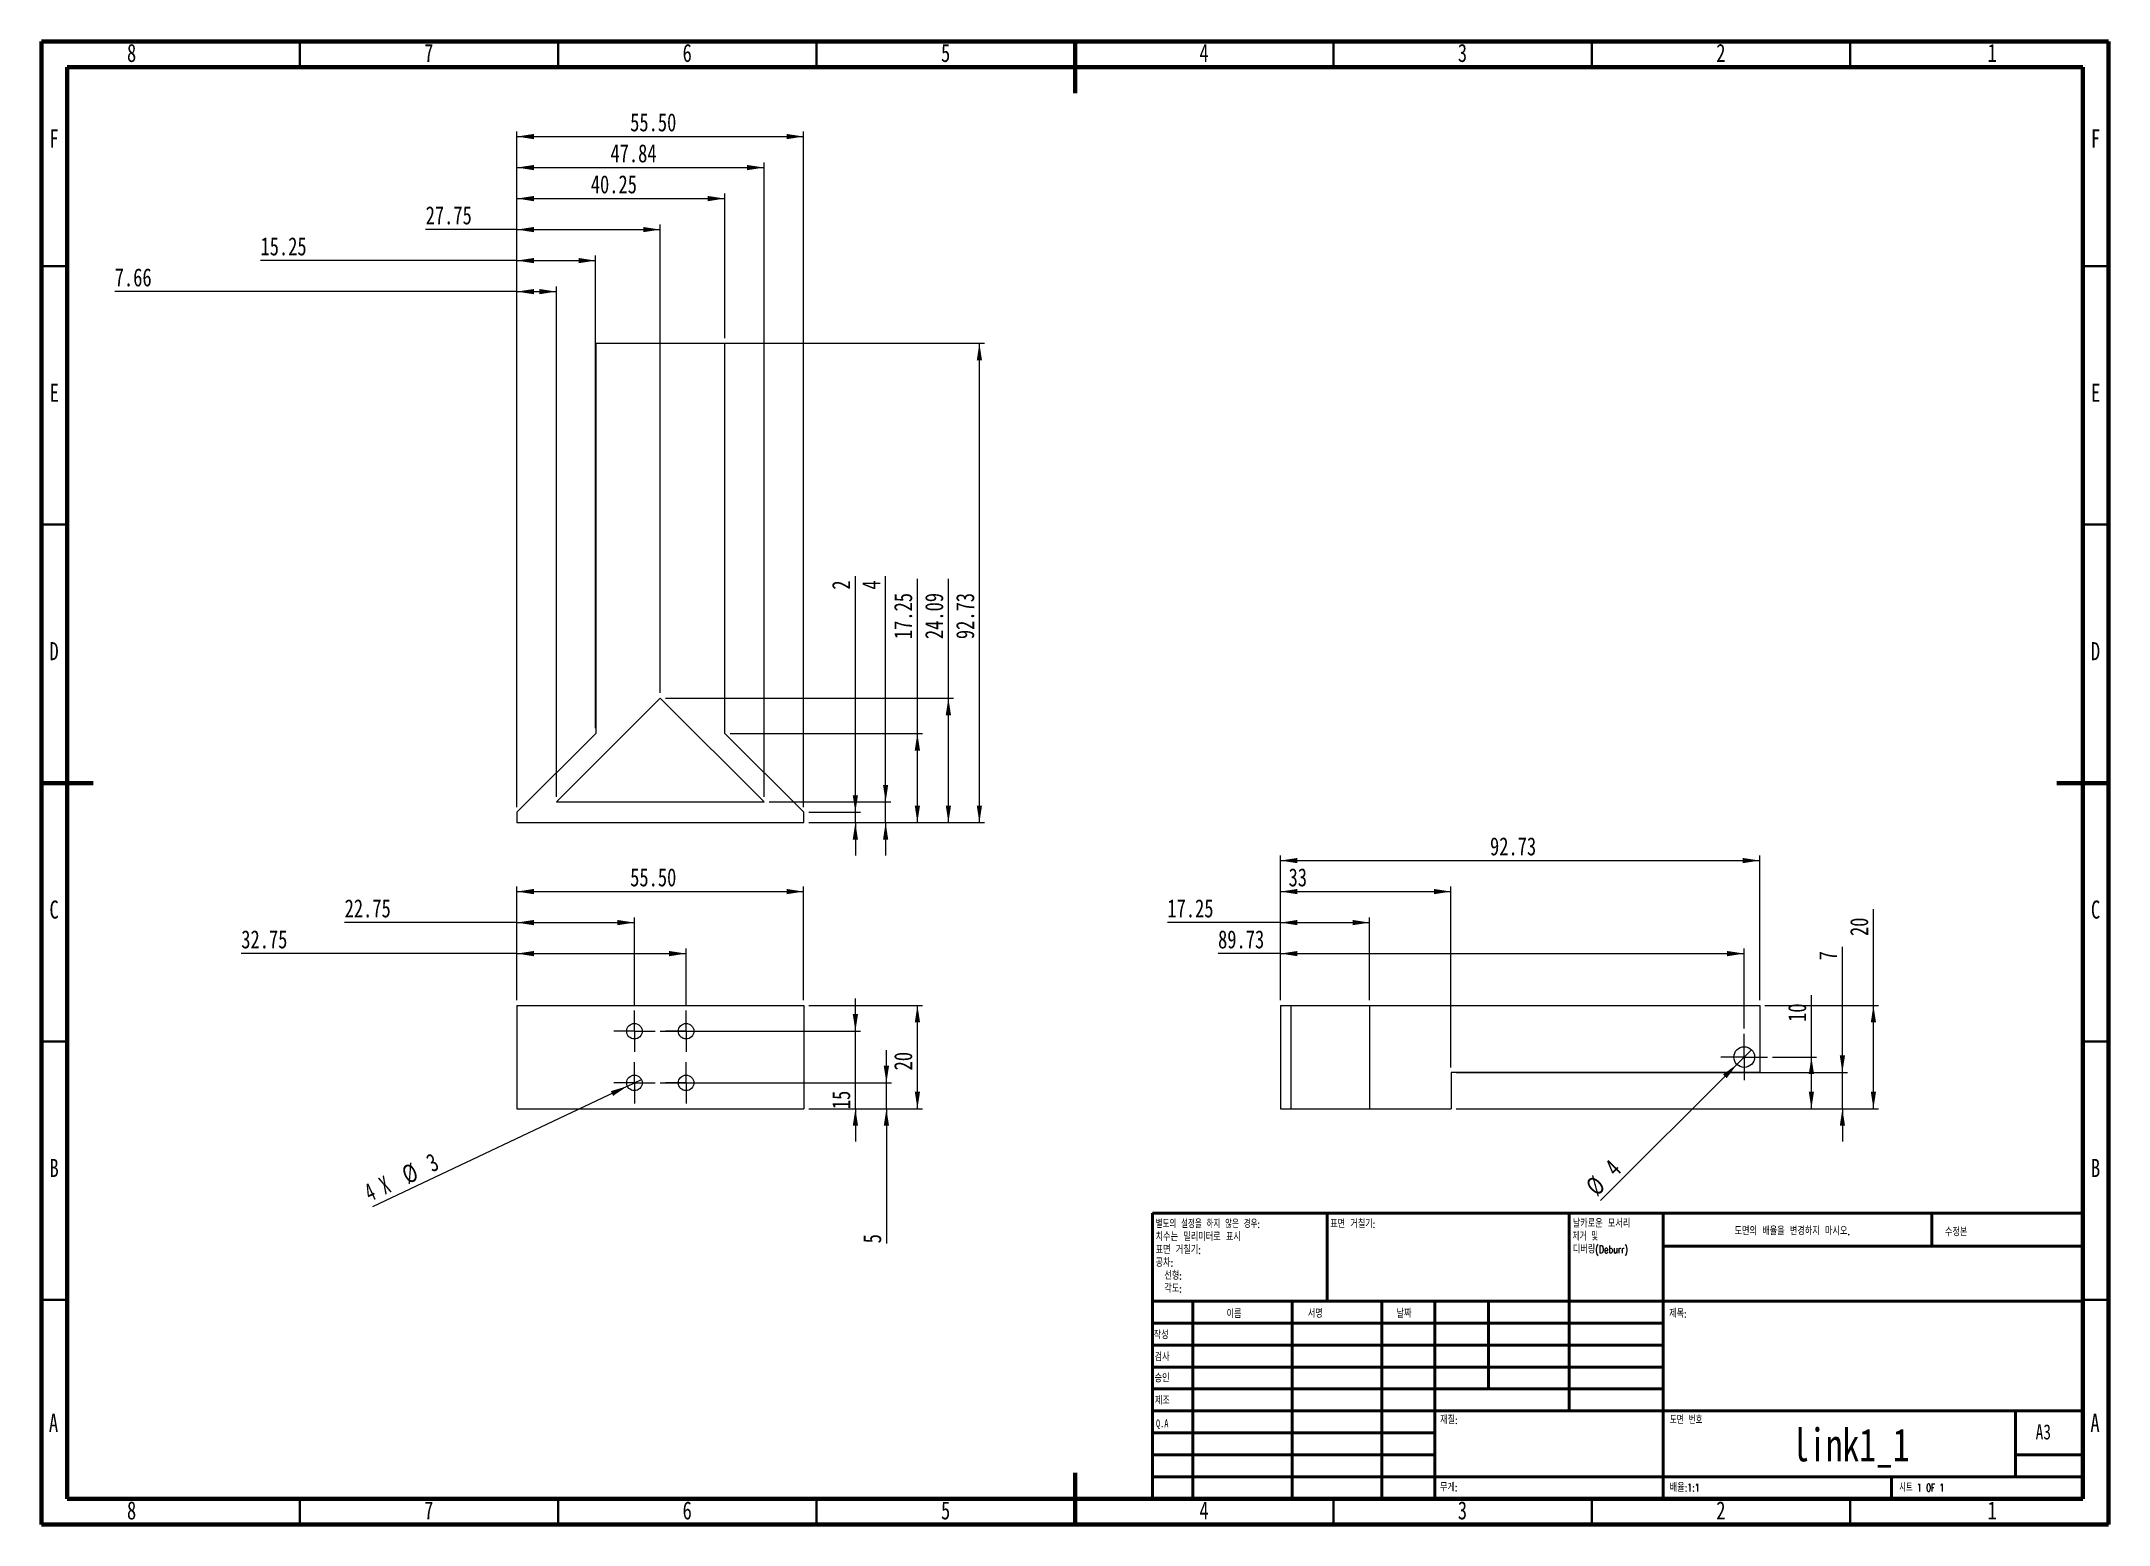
# Model space of a CAD drawing. Header units: millimetres. Extents: x 15 to 415, y 5 to 292.
import ezdxf

# ---------------------------------------------------------------- set-up
doc = ezdxf.new("R2010")
doc.units = ezdxf.units.MM
doc.styles.add('SLDTEXTSTYLE0', font='TXT', dxfattribs={"width": 0.75})
doc.styles.add('SLDTEXTSTYLE1', font='TXT', dxfattribs={"width": 0.75, "bigfont": 'bigfont'})
doc.styles.add('SLDTEXTSTYLE2', font='TXT', dxfattribs={"width": 0.691176, "bigfont": 'bigfont'})
doc.styles.add('SLDTEXTSTYLE3', font='TXT', dxfattribs={"width": 0.6875, "bigfont": 'bigfont'})
doc.styles.add('SLDTEXTSTYLE4', font='TXT', dxfattribs={"width": 0.7, "bigfont": 'bigfont'})
doc.styles.add('SLDTEXTSTYLE5', font='TXT', dxfattribs={"width": 0.666667, "bigfont": 'bigfont'})
doc.styles.add('SLDTEXTSTYLE6', font='TXT', dxfattribs={"width": 0.666667})
doc.dimstyles.new('SLDDIMSTYLE0', dxfattribs={"dimtxt": 3.5, "dimasz": 3.302, "dimexe": 0, "dimexo": 0.0625, "dimgap": 0.875, "dimtad": 1, "dimrnd": 1e-09, "dimzin": 12, "dimdsep": 46, "dimtxsty": 'SLDTEXTSTYLE0', "dimsah": 1, "dimcen": 0.09, "dimadec": 0, "dimazin": 3, "dimtfac": 1, "dimtofl": 0, "dimtmove": 0, "dimatfit": 3, "dimfxl": 1, "dimfrac": 2, "dimtolj": 1, "dimtzin": 12, "dimarcsym": 0})
doc.dimstyles.new('SLDDIMSTYLE1', dxfattribs={"dimtxt": 3.5, "dimasz": 3.302, "dimexe": 0, "dimexo": 0.0625, "dimgap": 0.875, "dimtad": 1, "dimrnd": 1e-09, "dimzin": 4, "dimdsep": 46, "dimtxsty": 'SLDTEXTSTYLE0', "dimsah": 1, "dimcen": 0.09, "dimadec": 0, "dimazin": 1, "dimtfac": 1, "dimtofl": 0, "dimtmove": 0, "dimatfit": 3, "dimfxl": 1, "dimfrac": 2, "dimtolj": 1, "dimtzin": 12, "dimarcsym": 0})
doc.dimstyles.new('SLDDIMSTYLE2', dxfattribs={"dimtxt": 3.5, "dimasz": 3.302, "dimexe": 0, "dimexo": 0.0625, "dimgap": 0.875, "dimtad": 1, "dimrnd": 1e-09, "dimzin": 12, "dimdsep": 46, "dimtxsty": 'SLDTEXTSTYLE0', "dimsah": 1, "dimcen": 0.09, "dimadec": 0, "dimazin": 3, "dimtfac": 1, "dimtmove": 0, "dimatfit": 0, "dimfxl": 1, "dimfrac": 2, "dimtolj": 1, "dimtzin": 12, "dimarcsym": 0})
doc.dimstyles.new('SLDDIMSTYLE3', dxfattribs={"dimtxt": 3.5, "dimasz": 3.302, "dimexe": 0, "dimexo": 0.0625, "dimgap": 0.875, "dimtad": 1, "dimrnd": 1e-09, "dimzin": 12, "dimdsep": 46, "dimtxsty": 'SLDTEXTSTYLE0', "dimblk1": 'NONE', "dimsah": 1, "dimcen": 0, "dimadec": 0, "dimazin": 3, "dimtfac": 1, "dimtmove": 0, "dimatfit": 3, "dimldrblk": 'NONE', "dimfxl": 1, "dimfrac": 2, "dimtolj": 1, "dimtzin": 12, "dimarcsym": 0})

# ---------------------------------------------------------------- blocks, each defined once
blk = doc.blocks.new('SW_NOTE_0')
at = {"color": 0, "linetype": 'Continuous', "lineweight": 0, "char_height": 1.5, "attachment_point": 1}
for s, insert, style in [('별도의 설정을 하지 않은 경우:', (0, 1.93), 'SLDTEXTSTYLE2'), ('표면 거칠기:', (0, -3.07), 'SLDTEXTSTYLE1'), ('치수는 밀리미터로 표시', (0, -0.57), 'SLDTEXTSTYLE1'), ('공차:', (0, -5.57), 'SLDTEXTSTYLE1'), ('선형:', (1.69, -8.07), 'SLDTEXTSTYLE1'), ('각도:', (1.69, -10.57), 'SLDTEXTSTYLE1')]:
    blk.add_mtext(s, dxfattribs=dict(at, insert=insert, style=style))
blk = doc.blocks.new('SW_NOTE_1')
at = {"color": 0, "linetype": 'Continuous', "lineweight": 0, "char_height": 1.5, "attachment_point": 1}
for s, insert, style in [('날카로운 모서리', (0, 1.93), 'SLDTEXTSTYLE1'), ('제거 및', (0, -0.57), 'SLDTEXTSTYLE3'), ('디버링(Deburr)', (0, -3.07), 'SLDTEXTSTYLE1')]:
    blk.add_mtext(s, dxfattribs=dict(at, insert=insert, style=style))
blk = doc.blocks.new('_D')
at = {"color": 7, "linetype": 'Continuous', "lineweight": 0}
for p, q in [((107, 106.48), (107, 116.49)), ((139.75, 105.48), (139.75, 116.49)), ((107, 115.49), (53.68, 115.49)), ((107, 115.49), (139.75, 115.49))]:
    blk.add_line(p, q, dxfattribs=at)
for points in [[(107, 115.49), (110.3, 114.98), (110.3, 116)], [(139.75, 115.49), (136.45, 116), (136.45, 114.98)]]:
    blk.add_solid(points, dxfattribs=at)
at = {"color": 7, "linetype": 'Continuous', "lineweight": 0, "insert": (53.68, 120), "char_height": 3.5, "attachment_point": 1, "style": 'SLDTEXTSTYLE0'}
blk.add_mtext('32.75', dxfattribs=at)
blk = doc.blocks.new('_D_1')
at = {"color": 7, "linetype": 'Continuous', "lineweight": 0}
for p, q in [((107, 121.49), (73.68, 121.49)), ((107, 106.48), (107, 122.49)), ((107, 121.49), (129.75, 121.49)), ((129.75, 105.48), (129.75, 122.49))]:
    blk.add_line(p, q, dxfattribs=at)
for points in [[(107, 121.49), (110.3, 120.98), (110.3, 122)], [(129.75, 121.49), (126.45, 122), (126.45, 120.98)]]:
    blk.add_solid(points, dxfattribs=at)
at = {"color": 7, "linetype": 'Continuous', "lineweight": 0, "insert": (73.68, 126), "char_height": 3.5, "attachment_point": 1, "style": 'SLDTEXTSTYLE0'}
blk.add_mtext('22.75', dxfattribs=at)
blk = doc.blocks.new('_D_2')
at = {"color": 7, "linetype": 'Continuous', "lineweight": 0}
for p, q in [((107, 106.48), (107, 128.49)), ((162.5, 106.48), (162.5, 128.49)), ((107, 127.49), (162.5, 127.49))]:
    blk.add_line(p, q, dxfattribs=at)
for points in [[(107, 127.49), (110.3, 126.98), (110.3, 128)], [(162.5, 127.49), (159.2, 128), (159.2, 126.98)]]:
    blk.add_solid(points, dxfattribs=at)
at = {"color": 7, "linetype": 'Continuous', "lineweight": 0, "insert": (128.93, 132), "char_height": 3.5, "attachment_point": 1, "style": 'SLDTEXTSTYLE0'}
blk.add_mtext('55.50', dxfattribs=at)
blk = doc.blocks.new('_D_3')
at = {"color": 7, "linetype": 'Continuous', "lineweight": 0}
for p, q in [((172.51, 100.48), (172.51, 106.83)), ((134.75, 100.48), (173.51, 100.48)), ((172.51, 85.48), (172.51, 100.48)), ((163.5, 85.48), (173.51, 85.48)), ((172.51, 85.48), (172.51, 79.13))]:
    blk.add_line(p, q, dxfattribs=at)
for points in [[(172.51, 100.48), (173.02, 103.78), (172, 103.78)], [(172.51, 85.48), (172, 82.18), (173.02, 82.18)]]:
    blk.add_solid(points, dxfattribs=at)
at = {"color": 7, "linetype": 'Continuous', "lineweight": 0, "insert": (168, 85.39), "char_height": 3.5, "attachment_point": 1, "rotation": 90, "style": 'SLDTEXTSTYLE0'}
blk.add_mtext('15', dxfattribs=at)
blk = doc.blocks.new('_D_4')
at = {"color": 7, "linetype": 'Continuous', "lineweight": 0}
for p, q in [((178.51, 90.48), (178.51, 96.83)), ((134.75, 90.48), (179.51, 90.48)), ((178.51, 85.48), (178.51, 90.48)), ((163.5, 85.48), (179.51, 85.48)), ((178.51, 85.48), (178.51, 59.43))]:
    blk.add_line(p, q, dxfattribs=at)
for points in [[(178.51, 90.48), (179.02, 93.78), (178, 93.78)], [(178.51, 85.48), (178, 82.18), (179.02, 82.18)]]:
    blk.add_solid(points, dxfattribs=at)
at = {"color": 7, "linetype": 'Continuous', "lineweight": 0, "insert": (174, 59.43), "char_height": 3.5, "attachment_point": 1, "rotation": 90, "style": 'SLDTEXTSTYLE0'}
blk.add_mtext('5', dxfattribs=at)
blk = doc.blocks.new('_D_5')
at = {"color": 7, "linetype": 'Continuous', "lineweight": 0}
for p, q in [((163.5, 105.48), (185.51, 105.48)), ((184.51, 85.48), (184.51, 105.48)), ((163.5, 85.48), (185.51, 85.48))]:
    blk.add_line(p, q, dxfattribs=at)
for points in [[(184.51, 105.48), (184, 102.18), (185.02, 102.18)], [(184.51, 85.48), (185.02, 88.78), (184, 88.78)]]:
    blk.add_solid(points, dxfattribs=at)
at = {"color": 7, "linetype": 'Continuous', "lineweight": 0, "insert": (180, 92.89), "char_height": 3.5, "attachment_point": 1, "rotation": 90, "style": 'SLDTEXTSTYLE0'}
blk.add_mtext('20', dxfattribs=at)
blk = doc.blocks.new('_D_6')
at = {"color": 7, "linetype": 'Continuous', "lineweight": 0}
for q in [(79.05, 66.49), (131.11, 91.12)]:
    blk.add_line((128.4, 89.84), q, dxfattribs=at)
blk.add_solid([(128.4, 89.84), (125.19, 88.88), (125.63, 87.96)], dxfattribs=at)
at = {"color": 7, "linetype": 'Continuous', "lineweight": 0, "char_height": 3.5, "attachment_point": 1, "rotation": 25.3206}
for s, insert, style in [('3', (89.12, 76.3), 'SLDTEXTSTYLE0'), ('4 X', (77.1, 70.61), 'SLDTEXTSTYLE6'), ('%%c', (84.37, 73.99), 'SLDTEXTSTYLE0')]:
    blk.add_mtext(s, dxfattribs=dict(at, insert=insert, style=style))
blk = doc.blocks.new('_NONE')
blk = doc.blocks.new('SW_CENTERMARKSYMBOL_0')
at = {"color": 0, "linetype": 'Continuous', "lineweight": 0}
for p, q in [((0, 2.5), (0, 4)), ((-2.5, 0), (-4, 0)), ((0, 0), (-2.5, 0)), ((0, 0), (0, 2.5)), ((0, 0), (0, -2.5)), ((0, 0), (2.5, 0)), ((2.5, 0), (4, 0)), ((0, -2.5), (0, -4))]:
    blk.add_line(p, q, dxfattribs=at)
blk = doc.blocks.new('SW_CENTERMARKSYMBOL_1')
at = {"color": 0, "linetype": 'Continuous', "lineweight": 0}
for p, q in [((0, 2.5), (0, 4)), ((-2.5, 0), (-4, 0)), ((0, 0), (-2.5, 0)), ((0, 0), (0, 2.5)), ((0, 0), (0, -2.5)), ((0, 0), (2.5, 0)), ((2.5, 0), (4, 0)), ((0, -2.5), (0, -4))]:
    blk.add_line(p, q, dxfattribs=at)
blk = doc.blocks.new('SW_CENTERMARKSYMBOL_2')
at = {"color": 0, "linetype": 'Continuous', "lineweight": 0}
for p, q in [((0, 2.5), (0, 4)), ((-2.5, 0), (-4, 0)), ((0, 0), (-2.5, 0)), ((0, 0), (0, 2.5)), ((0, 0), (0, -2.5)), ((0, 0), (2.5, 0)), ((2.5, 0), (4, 0)), ((0, -2.5), (0, -4))]:
    blk.add_line(p, q, dxfattribs=at)
blk = doc.blocks.new('SW_CENTERMARKSYMBOL_3')
at = {"color": 0, "linetype": 'Continuous', "lineweight": 0}
for p, q in [((0, 2.5), (0, 4)), ((-2.5, 0), (-4, 0)), ((0, 0), (-2.5, 0)), ((0, 0), (0, 2.5)), ((0, 0), (0, -2.5)), ((0, 0), (2.5, 0)), ((2.5, 0), (4, 0)), ((0, -2.5), (0, -4))]:
    blk.add_line(p, q, dxfattribs=at)
blk = doc.blocks.new('_D_7')
at = {"color": 7, "linetype": 'Continuous', "lineweight": 0}
for p, q in [((254.75, 106.48), (254.75, 116.49)), ((344.48, 100.98), (344.48, 116.49)), ((254.75, 115.49), (242.68, 115.49)), ((254.75, 115.49), (344.48, 115.49))]:
    blk.add_line(p, q, dxfattribs=at)
for points in [[(254.75, 115.49), (258.05, 114.98), (258.05, 116)], [(344.48, 115.49), (341.18, 116), (341.18, 114.98)]]:
    blk.add_solid(points, dxfattribs=at)
at = {"color": 7, "linetype": 'Continuous', "lineweight": 0, "insert": (242.68, 120), "char_height": 3.5, "attachment_point": 1, "style": 'SLDTEXTSTYLE0'}
blk.add_mtext('89.73', dxfattribs=at)
blk = doc.blocks.new('_D_8')
at = {"color": 7, "linetype": 'Continuous', "lineweight": 0}
for p, q in [((254.75, 121.49), (232.87, 121.49)), ((254.75, 106.48), (254.75, 122.49)), ((254.75, 121.49), (272, 121.49)), ((272, 106.48), (272, 122.49))]:
    blk.add_line(p, q, dxfattribs=at)
for points in [[(254.75, 121.49), (258.05, 120.98), (258.05, 122)], [(272, 121.49), (268.7, 122), (268.7, 120.98)]]:
    blk.add_solid(points, dxfattribs=at)
at = {"color": 7, "linetype": 'Continuous', "lineweight": 0, "insert": (232.87, 126), "char_height": 3.5, "attachment_point": 1, "style": 'SLDTEXTSTYLE0'}
blk.add_mtext('17.25', dxfattribs=at)
blk = doc.blocks.new('_D_9')
at = {"color": 7, "linetype": 'Continuous', "lineweight": 0}
for p, q in [((254.75, 106.48), (254.75, 128.49)), ((287.75, 93.48), (287.75, 128.49)), ((254.75, 127.49), (287.75, 127.49))]:
    blk.add_line(p, q, dxfattribs=at)
for points in [[(254.75, 127.49), (258.05, 126.98), (258.05, 128)], [(287.75, 127.49), (284.45, 128), (284.45, 126.98)]]:
    blk.add_solid(points, dxfattribs=at)
at = {"color": 7, "linetype": 'Continuous', "lineweight": 0, "insert": (256.32, 132), "char_height": 3.5, "attachment_point": 1, "style": 'SLDTEXTSTYLE0'}
blk.add_mtext('33', dxfattribs=at)
blk = doc.blocks.new('_D_10')
at = {"color": 7, "linetype": 'Continuous', "lineweight": 0}
for p, q in [((254.75, 106.48), (254.75, 134.49)), ((254.75, 133.49), (347.48, 133.49)), ((347.48, 106.48), (347.48, 134.49))]:
    blk.add_line(p, q, dxfattribs=at)
for points in [[(254.75, 133.49), (258.05, 132.98), (258.05, 134)], [(347.48, 133.49), (344.18, 134), (344.18, 132.98)]]:
    blk.add_solid(points, dxfattribs=at)
at = {"color": 7, "linetype": 'Continuous', "lineweight": 0, "insert": (295.3, 138), "char_height": 3.5, "attachment_point": 1, "style": 'SLDTEXTSTYLE0'}
blk.add_mtext('92.73', dxfattribs=at)
blk = doc.blocks.new('_D_11')
at = {"color": 7, "linetype": 'Continuous', "lineweight": 0}
for p, q in [((357.48, 95.48), (357.48, 107.45)), ((349.98, 95.48), (358.48, 95.48)), ((357.48, 85.48), (357.48, 95.48)), ((288.75, 85.48), (358.48, 85.48))]:
    blk.add_line(p, q, dxfattribs=at)
for points in [[(357.48, 95.48), (356.98, 92.18), (357.99, 92.18)], [(357.48, 85.48), (357.99, 88.78), (356.98, 88.78)]]:
    blk.add_solid(points, dxfattribs=at)
at = {"color": 7, "linetype": 'Continuous', "lineweight": 0, "insert": (352.97, 102.28), "char_height": 3.5, "attachment_point": 1, "rotation": 90, "style": 'SLDTEXTSTYLE0'}
blk.add_mtext('10', dxfattribs=at)
blk = doc.blocks.new('_D_12')
at = {"color": 7, "linetype": 'Continuous', "lineweight": 0}
for p, q in [((363.48, 92.48), (363.48, 116.77)), ((288.75, 92.48), (364.48, 92.48)), ((363.48, 85.48), (363.48, 92.48)), ((288.75, 85.48), (364.48, 85.48)), ((363.48, 85.48), (363.48, 79.13))]:
    blk.add_line(p, q, dxfattribs=at)
for points in [[(363.48, 92.48), (363.99, 95.78), (362.98, 95.78)], [(363.48, 85.48), (362.98, 82.18), (363.99, 82.18)]]:
    blk.add_solid(points, dxfattribs=at)
at = {"color": 7, "linetype": 'Continuous', "lineweight": 0, "insert": (358.97, 114.18), "char_height": 3.5, "attachment_point": 1, "rotation": 90, "style": 'SLDTEXTSTYLE0'}
blk.add_mtext('7', dxfattribs=at)
blk = doc.blocks.new('_D_13')
at = {"color": 7, "linetype": 'Continuous', "lineweight": 0}
for p, q in [((369.48, 105.48), (369.48, 124.06)), ((348.48, 105.48), (370.48, 105.48)), ((369.48, 85.48), (369.48, 105.48)), ((288.75, 85.48), (370.48, 85.48))]:
    blk.add_line(p, q, dxfattribs=at)
for points in [[(369.48, 105.48), (368.98, 102.18), (369.99, 102.18)], [(369.48, 85.48), (369.99, 88.78), (368.98, 88.78)]]:
    blk.add_solid(points, dxfattribs=at)
at = {"color": 7, "linetype": 'Continuous', "lineweight": 0, "insert": (364.97, 118.89), "char_height": 3.5, "attachment_point": 1, "rotation": 90, "style": 'SLDTEXTSTYLE0'}
blk.add_mtext('20', dxfattribs=at)
blk = doc.blocks.new('_D_14')
at = {"color": 7, "linetype": 'Continuous', "lineweight": 0}
for q in [(345.9, 96.89), (316.69, 67.69)]:
    blk.add_line((343.07, 94.06), q, dxfattribs=at)
blk.add_solid([(343.07, 94.06), (340.38, 92.09), (341.09, 91.37)], dxfattribs=at)
at = {"color": 7, "linetype": 'Continuous', "lineweight": 0, "char_height": 3.5, "attachment_point": 1, "rotation": 45, "style": 'SLDTEXTSTYLE0'}
for s, insert in [('%%c', (313.51, 70.87)), ('4', (317.2, 74.64))]:
    blk.add_mtext(s, dxfattribs=dict(at, insert=insert))
blk = doc.blocks.new('SW_CENTERMARKSYMBOL_4')
at = {"color": 0, "linetype": 'Continuous', "lineweight": 0}
for p, q in [((0, 2.5), (0, 4.5)), ((-2.5, 0), (-4.5, 0)), ((0, 0), (-2.5, 0)), ((0, 0), (0, 2.5)), ((0, 0), (0, -2.5)), ((0, 0), (2.5, 0)), ((2.5, 0), (4.5, 0)), ((0, -2.5), (0, -4.5))]:
    blk.add_line(p, q, dxfattribs=at)
blk = doc.blocks.new('_D_15')
at = {"color": 7, "linetype": 'Continuous', "lineweight": 0}
for p, q in [((107, 143.83), (107, 244.58)), ((114.66, 145.83), (114.66, 244.58)), ((107, 243.58), (29.2, 243.58)), ((107, 243.58), (114.66, 243.58))]:
    blk.add_line(p, q, dxfattribs=at)
for points in [[(107, 243.58), (110.3, 243.07), (110.3, 244.08)], [(114.66, 243.58), (111.36, 244.08), (111.36, 243.07)]]:
    blk.add_solid(points, dxfattribs=at)
at = {"color": 7, "linetype": 'Continuous', "lineweight": 0, "insert": (29.2, 248.09), "char_height": 3.5, "attachment_point": 1, "style": 'SLDTEXTSTYLE0'}
blk.add_mtext('7.66', dxfattribs=at)
blk = doc.blocks.new('_D_16')
at = {"color": 7, "linetype": 'Continuous', "lineweight": 0}
for p, q in [((107, 249.58), (57.4, 249.58)), ((107, 143.83), (107, 250.58)), ((107, 249.58), (122.25, 249.58)), ((122.25, 159.09), (122.25, 250.58))]:
    blk.add_line(p, q, dxfattribs=at)
for points in [[(107, 249.58), (110.3, 249.07), (110.3, 250.08)], [(122.25, 249.58), (118.95, 250.08), (118.95, 249.07)]]:
    blk.add_solid(points, dxfattribs=at)
at = {"color": 7, "linetype": 'Continuous', "lineweight": 0, "insert": (57.4, 254.09), "char_height": 3.5, "attachment_point": 1, "style": 'SLDTEXTSTYLE0'}
blk.add_mtext('15.25', dxfattribs=at)
blk = doc.blocks.new('_D_17')
at = {"color": 7, "linetype": 'Continuous', "lineweight": 0}
for p, q in [((107, 143.83), (107, 256.58)), ((134.75, 165.93), (134.75, 256.58)), ((107, 255.58), (89.36, 255.58)), ((107, 255.58), (134.75, 255.58))]:
    blk.add_line(p, q, dxfattribs=at)
for points in [[(107, 255.58), (110.3, 255.07), (110.3, 256.08)], [(134.75, 255.58), (131.45, 256.08), (131.45, 255.07)]]:
    blk.add_solid(points, dxfattribs=at)
at = {"color": 7, "linetype": 'Continuous', "lineweight": 0, "insert": (89.36, 260.09), "char_height": 3.5, "attachment_point": 1, "style": 'SLDTEXTSTYLE0'}
blk.add_mtext('27.75', dxfattribs=at)
blk = doc.blocks.new('_D_18')
at = {"color": 7, "linetype": 'Continuous', "lineweight": 0}
for p, q in [((107, 143.83), (107, 262.58)), ((107, 261.58), (147.25, 261.58)), ((147.25, 234.57), (147.25, 262.58))]:
    blk.add_line(p, q, dxfattribs=at)
for points in [[(107, 261.58), (110.3, 261.07), (110.3, 262.08)], [(147.25, 261.58), (143.95, 262.08), (143.95, 261.07)]]:
    blk.add_solid(points, dxfattribs=at)
at = {"color": 7, "linetype": 'Continuous', "lineweight": 0, "insert": (121.31, 266.09), "char_height": 3.5, "attachment_point": 1, "style": 'SLDTEXTSTYLE0'}
blk.add_mtext('40.25', dxfattribs=at)
blk = doc.blocks.new('_D_19')
at = {"color": 7, "linetype": 'Continuous', "lineweight": 0}
for p, q in [((107, 143.83), (107, 268.58)), ((154.85, 145.83), (154.85, 268.58)), ((107, 267.58), (154.85, 267.58))]:
    blk.add_line(p, q, dxfattribs=at)
for points in [[(107, 267.58), (110.3, 267.07), (110.3, 268.08)], [(154.85, 267.58), (151.54, 268.08), (151.54, 267.07)]]:
    blk.add_solid(points, dxfattribs=at)
at = {"color": 7, "linetype": 'Continuous', "lineweight": 0, "insert": (125.11, 272.09), "char_height": 3.5, "attachment_point": 1, "style": 'SLDTEXTSTYLE0'}
blk.add_mtext('47.84', dxfattribs=at)
blk = doc.blocks.new('_D_20')
at = {"color": 7, "linetype": 'Continuous', "lineweight": 0}
for p, q in [((107, 143.83), (107, 274.58)), ((107, 273.58), (162.5, 273.58)), ((162.5, 143.83), (162.5, 274.58))]:
    blk.add_line(p, q, dxfattribs=at)
for points in [[(107, 273.58), (110.3, 273.07), (110.3, 274.08)], [(162.5, 273.58), (159.2, 274.08), (159.2, 273.07)]]:
    blk.add_solid(points, dxfattribs=at)
at = {"color": 7, "linetype": 'Continuous', "lineweight": 0, "insert": (128.93, 278.09), "char_height": 3.5, "attachment_point": 1, "style": 'SLDTEXTSTYLE0'}
blk.add_mtext('55.50', dxfattribs=at)
blk = doc.blocks.new('_D_21')
at = {"color": 7, "linetype": 'Continuous', "lineweight": 0}
for p, q in [((172.5, 142.83), (172.5, 188.49)), ((163.5, 142.83), (173.5, 142.83)), ((163.5, 140.83), (173.5, 140.83)), ((172.5, 140.83), (172.5, 142.83)), ((172.5, 140.83), (172.5, 134.48))]:
    blk.add_line(p, q, dxfattribs=at)
for points in [[(172.5, 142.83), (173.01, 146.14), (171.99, 146.14)], [(172.5, 140.83), (171.99, 137.53), (173.01, 137.53)]]:
    blk.add_solid(points, dxfattribs=at)
at = {"color": 7, "linetype": 'Continuous', "lineweight": 0, "insert": (167.99, 185.91), "char_height": 3.5, "attachment_point": 1, "rotation": 90, "style": 'SLDTEXTSTYLE0'}
blk.add_mtext('2', dxfattribs=at)
blk = doc.blocks.new('_D_22')
at = {"color": 7, "linetype": 'Continuous', "lineweight": 0}
for p, q in [((178.36, 144.83), (178.36, 188.49)), ((155.85, 144.83), (179.36, 144.83)), ((178.36, 140.83), (178.36, 144.83)), ((163.5, 140.83), (179.36, 140.83)), ((178.36, 140.83), (178.36, 134.48))]:
    blk.add_line(p, q, dxfattribs=at)
for points in [[(178.36, 144.83), (178.86, 148.14), (177.85, 148.14)], [(178.36, 140.83), (177.85, 137.53), (178.86, 137.53)]]:
    blk.add_solid(points, dxfattribs=at)
at = {"color": 7, "linetype": 'Continuous', "lineweight": 0, "insert": (173.84, 185.91), "char_height": 3.5, "attachment_point": 1, "rotation": 90, "style": 'SLDTEXTSTYLE0'}
blk.add_mtext('4', dxfattribs=at)
blk = doc.blocks.new('_D_23')
at = {"color": 7, "linetype": 'Continuous', "lineweight": 0}
for p, q in [((184.5, 158.09), (184.5, 187.98)), ((148.25, 158.09), (185.5, 158.09)), ((184.5, 140.83), (184.5, 158.09)), ((163.5, 140.83), (185.5, 140.83))]:
    blk.add_line(p, q, dxfattribs=at)
for points in [[(184.5, 158.09), (183.99, 154.78), (185.01, 154.78)], [(184.5, 140.83), (185.01, 144.14), (183.99, 144.14)]]:
    blk.add_solid(points, dxfattribs=at)
at = {"color": 7, "linetype": 'Continuous', "lineweight": 0, "insert": (179.99, 176.34), "char_height": 3.5, "attachment_point": 1, "rotation": 90, "style": 'SLDTEXTSTYLE0'}
blk.add_mtext('17.25', dxfattribs=at)
blk = doc.blocks.new('_D_24')
at = {"color": 7, "linetype": 'Continuous', "lineweight": 0}
for p, q in [((190.5, 164.93), (190.5, 187.98)), ((135.75, 164.93), (191.5, 164.93)), ((190.5, 140.83), (190.5, 164.93)), ((163.5, 140.83), (191.5, 140.83))]:
    blk.add_line(p, q, dxfattribs=at)
for points in [[(190.5, 164.93), (189.99, 161.62), (191.01, 161.62)], [(190.5, 140.83), (191.01, 144.14), (189.99, 144.14)]]:
    blk.add_solid(points, dxfattribs=at)
at = {"color": 7, "linetype": 'Continuous', "lineweight": 0, "insert": (185.99, 176.34), "char_height": 3.5, "attachment_point": 1, "rotation": 90, "style": 'SLDTEXTSTYLE0'}
blk.add_mtext('24.09', dxfattribs=at)
blk = doc.blocks.new('_D_25')
at = {"color": 7, "linetype": 'Continuous', "lineweight": 0}
for p, q in [((123.25, 233.57), (197.5, 233.57)), ((196.5, 140.83), (196.5, 233.57)), ((163.5, 140.83), (197.5, 140.83))]:
    blk.add_line(p, q, dxfattribs=at)
for points in [[(196.5, 233.57), (195.99, 230.26), (197.01, 230.26)], [(196.5, 140.83), (197.01, 144.14), (195.99, 144.14)]]:
    blk.add_solid(points, dxfattribs=at)
at = {"color": 7, "linetype": 'Continuous', "lineweight": 0, "insert": (191.99, 176.34), "char_height": 3.5, "attachment_point": 1, "rotation": 90, "style": 'SLDTEXTSTYLE0'}
blk.add_mtext('92.73', dxfattribs=at)

msp = doc.modelspace()

# ---------------------------------------------------------------- linework, layer by layer
at = {"color": 7, "linetype": 'Continuous', "lineweight": 60}
for p, q in [((15, 292), (415, 292)), ((15, 5), (15, 292)), ((215, 292), (215, 282)), ((415, 292), (415, 5)), ((20, 287), (410, 287)), ((20, 10), (20, 287)), ((410, 287), (410, 10)), ((15, 148.5), (25, 148.5)), ((415, 148.5), (405, 148.5)), ((410, 65.25), (410, 10)), ((215, 5), (215, 15)), ((410, 10), (20, 10)), ((410, 10), (222.8, 10)), ((415, 5), (15, 5))]:
    msp.add_line(p, q, dxfattribs=at)
at = {"color": 7, "linetype": 'Continuous', "lineweight": 30}
for p, q in [((65, 292), (65, 287)), ((115, 292), (115, 287)), ((165, 292), (165, 287)), ((265, 292), (265, 287)), ((315, 292), (315, 287)), ((365, 292), (365, 287)), ((15, 248.5), (20, 248.5)), ((415, 248.5), (410, 248.5)), ((15, 198.5), (20, 198.5)), ((415, 198.5), (410, 198.5)), ((15, 98.5), (20, 98.5)), ((415, 98.5), (410, 98.5)), ((15, 48.5), (20, 48.5)), ((415, 48.5), (410, 48.5)), ((65, 5), (65, 10)), ((115, 5), (115, 10)), ((165, 5), (165, 10)), ((265, 5), (265, 10)), ((315, 5), (315, 10)), ((365, 5), (365, 10))]:
    msp.add_line(p, q, dxfattribs=at)
at = {"color": 7, "linetype": 'Continuous', "lineweight": 15}
for p, q in [((122.255, 233.566), (122.255, 158.086)), ((147.25, 233.566), (122.255, 233.566)), ((147.25, 158.086), (147.25, 233.566)), ((134.753, 164.927), (114.659, 144.834)), ((154.846, 144.834), (134.753, 164.927)), ((122.255, 158.086), (107.003, 142.834)), ((162.503, 142.834), (147.25, 158.086)), ((114.659, 144.834), (154.846, 144.834)), ((107.003, 142.834), (107.003, 140.834)), ((107.003, 140.834), (162.503, 140.834)), ((162.503, 140.834), (162.503, 142.834)), ((107.003, 105.477), (107.003, 85.477)), ((107.003, 105.477), (162.503, 105.477)), ((162.503, 105.477), (162.503, 85.477)), ((254.751, 105.477), (254.751, 85.477)), ((254.751, 105.477), (256.751, 105.477)), ((256.751, 105.477), (256.751, 85.477)), ((256.751, 105.477), (272.004, 105.477)), ((272.004, 105.477), (272.004, 85.477)), ((272.004, 105.477), (347.484, 105.477)), ((347.484, 105.477), (347.484, 92.477)), ((347.484, 92.477), (287.754, 92.477)), ((287.754, 92.477), (287.754, 85.477)), ((107.003, 85.477), (162.503, 85.477)), ((254.751, 85.477), (256.751, 85.477)), ((256.751, 85.477), (272.004, 85.477)), ((272.004, 85.477), (287.754, 85.477))]:
    msp.add_line(p, q, dxfattribs=at)
at = {"color": 7, "linetype": 'Continuous', "lineweight": 40}
for p, q in [((230, 65.25), (410, 65.25)), ((230, 65.25), (230, 10)), ((263.8, 48.25), (263.8, 65.25)), ((310.6, 65.25), (310.6, 27)), ((328.8, 65.25), (328.8, 10)), ((380.8, 58.875), (380.8, 65.25)), ((410, 58.875), (328.8, 58.875)), ((410, 48.25), (230, 48.25)), ((237.8, 48.25), (237.8, 10)), ((256.991, 48.25), (256.991, 10)), ((274.399, 48.25), (274.399, 10)), ((284.6, 10), (284.6, 48.25)), ((295, 31.25), (295, 48.25)), ((328.8, 44), (230, 44)), ((328.8, 39.75), (230, 39.75)), ((328.8, 35.5), (230, 35.5)), ((328.8, 31.25), (230, 31.25)), ((284.6, 27), (230, 27)), ((284.6, 27), (410, 27)), ((397, 14.25), (397, 27)), ((284.6, 22.75), (230, 22.75)), ((284.6, 18.5), (230, 18.5)), ((410, 18.5), (397, 18.5)), ((230, 14.25), (410, 14.25)), ((373, 10), (373, 14.25))]:
    msp.add_line(p, q, dxfattribs=at)
at = {"color": 7, "linetype": 'Continuous', "lineweight": 15}
for centre, radius in [((129.753, 100.477), 1.5), ((139.753, 100.477), 1.5), ((344.484, 95.477), 2), ((129.753, 90.477), 1.5), ((139.753, 90.477), 1.5)]:
    msp.add_circle(centre, radius, dxfattribs=at)

# ---------------------------------------------------------------- block references
at = {"color": 7, "linetype": 'Continuous', "lineweight": 0}
for name, p in [('SW_CENTERMARKSYMBOL_0', (129.753, 100.477)), ('SW_CENTERMARKSYMBOL_1', (139.753, 100.477)), ('SW_CENTERMARKSYMBOL_4', (344.484, 95.477)), ('SW_CENTERMARKSYMBOL_3', (129.753, 90.477)), ('SW_CENTERMARKSYMBOL_2', (139.753, 90.477)), ('SW_NOTE_0', (230.594, 61.987)), ('SW_NOTE_1', (311.309, 62.069))]:
    msp.add_blockref(name, p, dxfattribs=at)

# ---------------------------------------------------------------- texts
for s, insert, char_height, attachment_point, style in [('8', (32.465, 291.511), 3.5, 2, 'SLDTEXTSTYLE0'), ('7', (89.965, 291.511), 3.5, 2, 'SLDTEXTSTYLE0'), ('6', (139.965, 291.511), 3.5, 2, 'SLDTEXTSTYLE0'), ('5', (189.965, 291.511), 3.5, 2, 'SLDTEXTSTYLE0'), ('4', (239.965, 291.511), 3.5, 2, 'SLDTEXTSTYLE0'), ('3', (289.965, 291.511), 3.5, 2, 'SLDTEXTSTYLE0'), ('2', (339.965, 291.511), 3.5, 2, 'SLDTEXTSTYLE0'), ('1', (392.465, 291.511), 3.5, 2, 'SLDTEXTSTYLE0'), ('F', (17.464, 274.956), 3.5, 2, 'SLDTEXTSTYLE0'), ('F', (412.464, 274.956), 3.5, 2, 'SLDTEXTSTYLE0'), ('E', (17.506, 225.761), 3.5, 2, 'SLDTEXTSTYLE0'), ('E', (412.506, 225.761), 3.5, 2, 'SLDTEXTSTYLE0'), ('D', (17.46, 175.761), 3.5, 2, 'SLDTEXTSTYLE0'), ('D', (412.46, 175.761), 3.5, 2, 'SLDTEXTSTYLE0'), ('C', (17.464, 125.761), 3.5, 2, 'SLDTEXTSTYLE0'), ('C', (412.464, 125.761), 3.5, 2, 'SLDTEXTSTYLE0'), ('B', (17.473, 75.761), 3.5, 2, 'SLDTEXTSTYLE0'), ('B', (412.473, 75.761), 3.5, 2, 'SLDTEXTSTYLE0'), ('표면 거칠기:', (264.371, 63.919), 1.5, 1, 'SLDTEXTSTYLE1'), ('도면의 배율을 변경하지 마시오.', (342.615, 62.533), 1.5, 1, 'SLDTEXTSTYLE1'), ('수정본', (383.328, 62.335), 1.5, 1, 'SLDTEXTSTYLE1'), ('이름', (244.322, 46.501), 1.5, 1, 'SLDTEXTSTYLE1'), ('서명', (260.034, 46.562), 1.5, 1, 'SLDTEXTSTYLE1'), ('날짜', (277.215, 46.576), 1.5, 1, 'SLDTEXTSTYLE1'), ('제목:', (329.956, 46.576), 1.5, 1, 'SLDTEXTSTYLE1'), ('작성', (230.212, 42.43), 1.5, 1, 'SLDTEXTSTYLE1'), ('검사', (230.41, 38.154), 1.5, 1, 'SLDTEXTSTYLE1'), ('승인', (230.402, 34.064), 1.5, 1, 'SLDTEXTSTYLE1'), ('제조', (230.455, 29.734), 1.5, 1, 'SLDTEXTSTYLE1'), ('A', (17.36, 26.456), 3.5, 2, 'SLDTEXTSTYLE0'), ('Q.A', (230.669, 25.35), 1.5, 1, 'SLDTEXTSTYLE0'), ('재질:', (285.646, 25.986), 1.5, 1, 'SLDTEXTSTYLE1'), ('도면 번호', (330.074, 25.986), 1.5, 1, 'SLDTEXTSTYLE4'), ('A3', (400.871, 24.406), 2.9104, 1, 'SLDTEXTSTYLE0'), ('A', (412.36, 26.456), 3.5, 2, 'SLDTEXTSTYLE0'), ('link1_1', (365.126, 23.607), 6.35, 2, 'SLDTEXTSTYLE0'), ('무게:', (285.618, 12.949), 1.4986, 1, 'SLDTEXTSTYLE1'), ('배율:1:1', (330.074, 12.9), 1.5, 1, 'SLDTEXTSTYLE1'), ('시트 1 OF 1', (374.478, 12.9), 1.5, 1, 'SLDTEXTSTYLE5'), ('8', (32.465, 9.511), 3.5, 2, 'SLDTEXTSTYLE0'), ('7', (89.965, 9.511), 3.5, 2, 'SLDTEXTSTYLE0'), ('6', (139.965, 9.511), 3.5, 2, 'SLDTEXTSTYLE0'), ('5', (189.965, 9.511), 3.5, 2, 'SLDTEXTSTYLE0'), ('4', (239.965, 9.511), 3.5, 2, 'SLDTEXTSTYLE0'), ('3', (289.965, 9.511), 3.5, 2, 'SLDTEXTSTYLE0'), ('2', (339.965, 9.511), 3.5, 2, 'SLDTEXTSTYLE0'), ('1', (392.465, 9.511), 3.5, 2, 'SLDTEXTSTYLE0')]:
    msp.add_mtext(s, dxfattribs=dict(at, insert=insert, char_height=char_height, attachment_point=attachment_point, style=style))

# ---------------------------------------------------------------- dimensions: what is measured, and where the dimension line sits
for base, p1, p2, dimstyle, picture, middle in [((162.503, 273.576), (107.003, 142.834), (162.503, 142.834), 'SLDDIMSTYLE1', '_D_20', (134.753, 273.576)), ((154.846, 267.576), (107.003, 142.834), (154.846, 144.834), 'SLDDIMSTYLE0', '_D_19', (130.924, 267.576)), ((147.25, 261.576), (107.003, 142.834), (147.25, 233.566), 'SLDDIMSTYLE0', '_D_18', (127.126, 261.576)), ((134.753, 255.576), (107.003, 142.834), (134.753, 164.927), 'SLDDIMSTYLE0', '_D_17', (95.174, 255.576)), ((122.255, 249.576), (107.003, 142.834), (122.255, 158.086), 'SLDDIMSTYLE0', '_D_16', (63.222, 249.576)), ((114.659, 243.576), (107.003, 142.834), (114.659, 144.834), 'SLDDIMSTYLE0', '_D_15', (33.721, 243.576)), ((347.484, 133.487), (254.751, 105.477), (347.484, 105.477), 'SLDDIMSTYLE0', '_D_10', (301.117, 133.487)), ((162.503, 127.487), (107.003, 105.477), (162.503, 105.477), 'SLDDIMSTYLE1', '_D_2', (134.753, 127.487)), ((287.754, 127.487), (254.751, 105.477), (287.754, 92.477), 'SLDDIMSTYLE0', '_D_9', (258.909, 127.487)), ((129.753, 121.487), (107.003, 105.477), (129.753, 104.477), 'SLDDIMSTYLE0', '_D_1', (79.499, 121.487)), ((272.004, 121.487), (254.751, 105.477), (272.004, 105.477), 'SLDDIMSTYLE0', '_D_8', (238.692, 121.487)), ((139.753, 115.487), (107.003, 105.477), (139.753, 104.477), 'SLDDIMSTYLE0', '_D', (59.496, 115.487)), ((344.484, 115.487), (254.751, 105.477), (344.484, 99.977), 'SLDDIMSTYLE0', '_D_7', (248.502, 115.487))]:
    dim = msp.add_linear_dim(base=base, p1=p1, p2=p2, dimstyle=dimstyle, dxfattribs=at)
    dim.commit()
    dim.dimension.update_dxf_attribs({"geometry": picture, "text_midpoint": middle, "dimtype": 160})
for base, p1, p2, dimstyle, picture, middle in [((196.503, 233.566), (162.503, 140.834), (122.255, 233.566), 'SLDDIMSTYLE0', '_D_25', (196.503, 182.159)), ((190.503, 164.927), (162.503, 140.834), (134.753, 164.927), 'SLDDIMSTYLE0', '_D_24', (190.503, 182.159)), ((184.503, 158.086), (162.503, 140.834), (147.25, 158.086), 'SLDDIMSTYLE0', '_D_23', (184.503, 182.159)), ((178.356, 144.834), (162.503, 140.834), (154.846, 144.834), 'SLDDIMSTYLE2', '_D_22', (178.356, 187.2)), ((172.503, 142.834), (162.503, 140.834), (162.503, 142.834), 'SLDDIMSTYLE2', '_D_21', (172.503, 187.2)), ((369.484, 105.477), (287.754, 85.477), (347.484, 105.477), 'SLDDIMSTYLE0', '_D_13', (369.484, 121.477)), ((363.484, 92.477), (287.754, 85.477), (287.754, 92.477), 'SLDDIMSTYLE2', '_D_12', (363.484, 115.477)), ((172.513, 100.477), (162.503, 85.477), (133.753, 100.477), 'SLDDIMSTYLE2', '_D_3', (172.513, 87.977)), ((184.513, 105.477), (162.503, 85.477), (162.503, 105.477), 'SLDDIMSTYLE2', '_D_5', (184.513, 95.477)), ((357.484, 95.477), (287.754, 85.477), (348.984, 95.477), 'SLDDIMSTYLE0', '_D_11', (357.484, 104.867)), ((178.513, 90.477), (162.503, 85.477), (133.753, 90.477), 'SLDDIMSTYLE2', '_D_4', (178.513, 60.722))]:
    dim = msp.add_linear_dim(base=base, p1=p1, p2=p2, angle=90, dimstyle=dimstyle, dxfattribs=at)
    dim.commit()
    dim.dimension.update_dxf_attribs({"geometry": picture, "text_midpoint": middle, "dimtype": 160})
dim = msp.add_diameter_dim_2p(p1=(345.898, 96.891), p2=(343.069, 94.063), dimstyle='SLDDIMSTYLE3', dxfattribs=at)
dim.commit()
dim.dimension.update_dxf_attribs({"geometry": '_D_14', "text_midpoint": (319.396, 70.389), "dimtype": 163})
dim = msp.add_diameter_dim_2p(p1=(131.108, 91.119), p2=(128.397, 89.836), text='4 X <>', dimstyle='SLDDIMSTYLE3', dxfattribs=at)
dim.commit()
dim.dimension.update_dxf_attribs({"geometry": '_D_6', "text_midpoint": (86.154, 69.849), "dimtype": 163})

doc.saveas('drawing.dxf')
